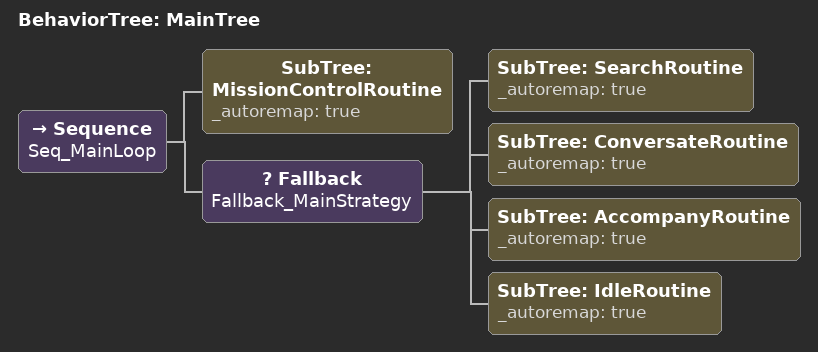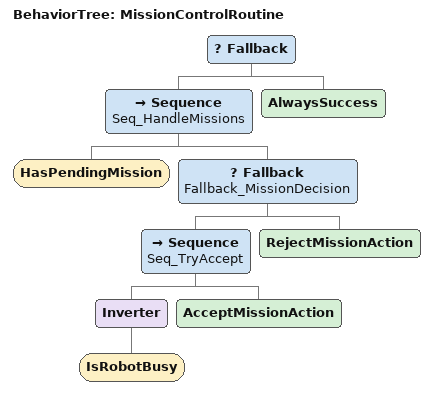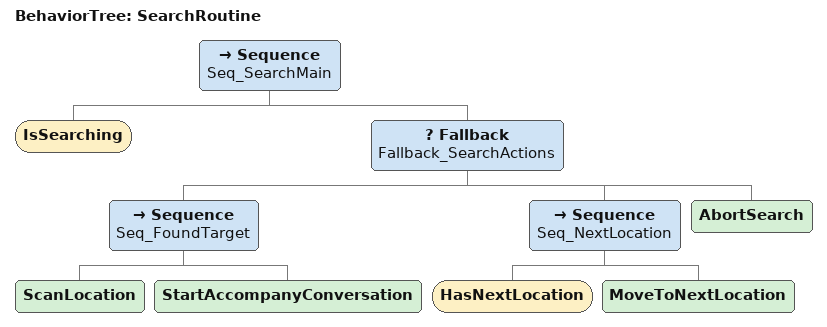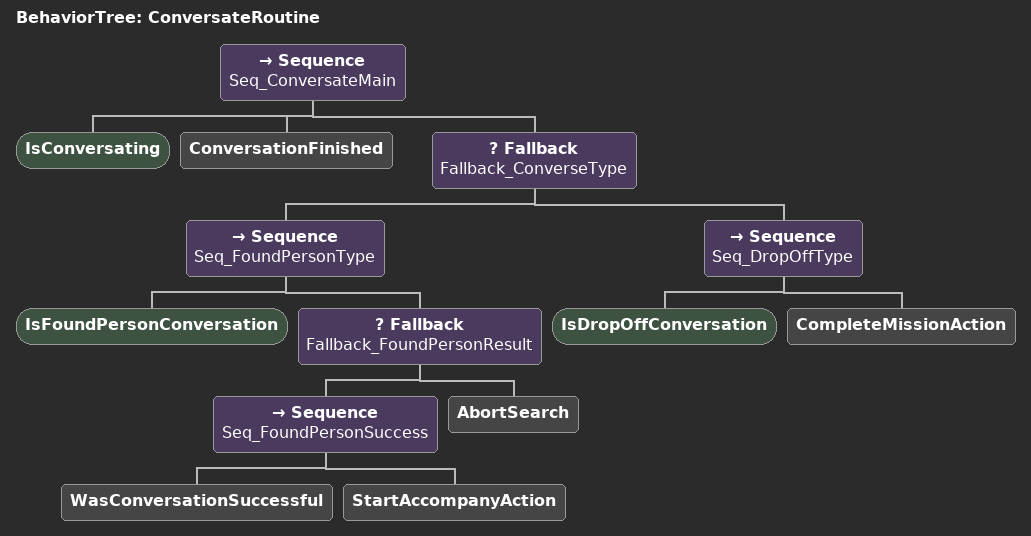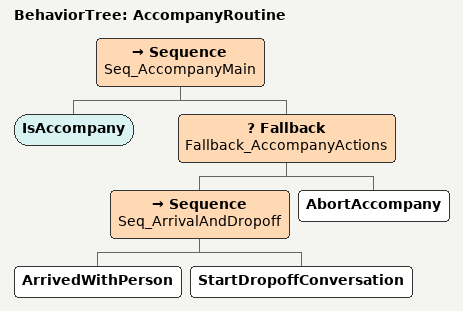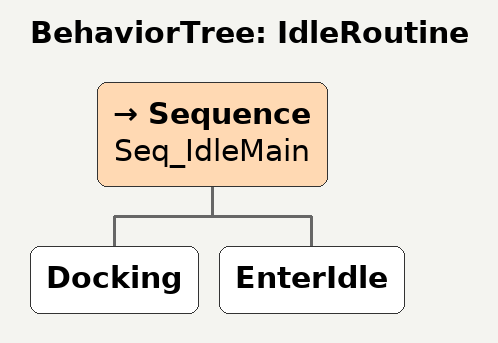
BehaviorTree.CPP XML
<root BTCPP_format="4" main_tree_to_execute="MainTree">
         <BehaviorTree ID="MainTree">
            <Sequence name="Seq_MainLoop">
                <!-- Check for new missions first -->
                <SubTree ID="MissionControlRoutine" _autoremap="true"/>

                <Fallback name="Fallback_MainStrategy">
                    <SubTree ID="SearchRoutine" _autoremap="true"/>
                    <SubTree ID="ConversateRoutine" _autoremap="true"/>
                    <SubTree ID="AccompanyRoutine" _autoremap="true"/>
                    <SubTree ID="IdleRoutine" _autoremap="true"/>
                </Fallback>
            </Sequence>
         </BehaviorTree>

        <BehaviorTree ID="MissionControlRoutine">
             <Fallback>
                 <Sequence name="Seq_HandleMissions">
                    <HasPendingMission/>
                    <Fallback name="Fallback_MissionDecision">
                        <Sequence name="Seq_TryAccept">
                            <Inverter>
                                 <IsRobotBusy/>
                            </Inverter>
                            <AcceptMissionAction/>
                        </Sequence>
                         <RejectMissionAction/>
                    </Fallback>
                </Sequence>
                <AlwaysSuccess/>
             </Fallback>
        </BehaviorTree>

        <BehaviorTree ID="SearchRoutine">
            <Sequence name="Seq_SearchMain">
                <IsSearching/>
                <Fallback name="Fallback_SearchActions">
                    <Sequence name="Seq_FoundTarget">
                        <ScanLocation/>
                        <StartAccompanyConversation/>
                    </Sequence>
                    <Sequence name="Seq_NextLocation">
                        <HasNextLocation/>
                        <MoveToNextLocation/>
                    </Sequence>
                    <AbortSearch/>
                </Fallback>
            </Sequence>
        </BehaviorTree>

        <BehaviorTree ID="ConversateRoutine">
            <Sequence name="Seq_ConversateMain">
                <IsConversating/>
                <ConversationFinished/>

                <Fallback name="Fallback_ConverseType">
                   <Sequence name="Seq_FoundPersonType">
                       <IsFoundPersonConversation/>
                       <Fallback name="Fallback_FoundPersonResult">
                            <Sequence name="Seq_FoundPersonSuccess">
                                <WasConversationSuccessful/>
                                <StartAccompanyAction/>
                            </Sequence>
                            <!-- If conversation failed -->
                            <AbortSearch/>
                       </Fallback>
                   </Sequence>

                   <Sequence name="Seq_DropOffType">
                       <IsDropOffConversation/>
                       <CompleteMissionAction/>
                   </Sequence>
                </Fallback>
            </Sequence>
        </BehaviorTree>

        <BehaviorTree ID="AccompanyRoutine">
            <Sequence name="Seq_AccompanyMain">
                <IsAccompany/>
                <Fallback name="Fallback_AccompanyActions">
                    <Sequence name="Seq_ArrivalAndDropoff">
                        <ArrivedWithPerson/>
                        <StartDropoffConversation/>
                    </Sequence>
                    <AbortAccompany/>
                </Fallback>
            </Sequence>
        </BehaviorTree>

        <BehaviorTree ID="IdleRoutine">
            <Sequence name="Seq_IdleMain">
                <Docking/>
                <EnterIdle/>
            </Sequence>
        </BehaviorTree>

</root>
